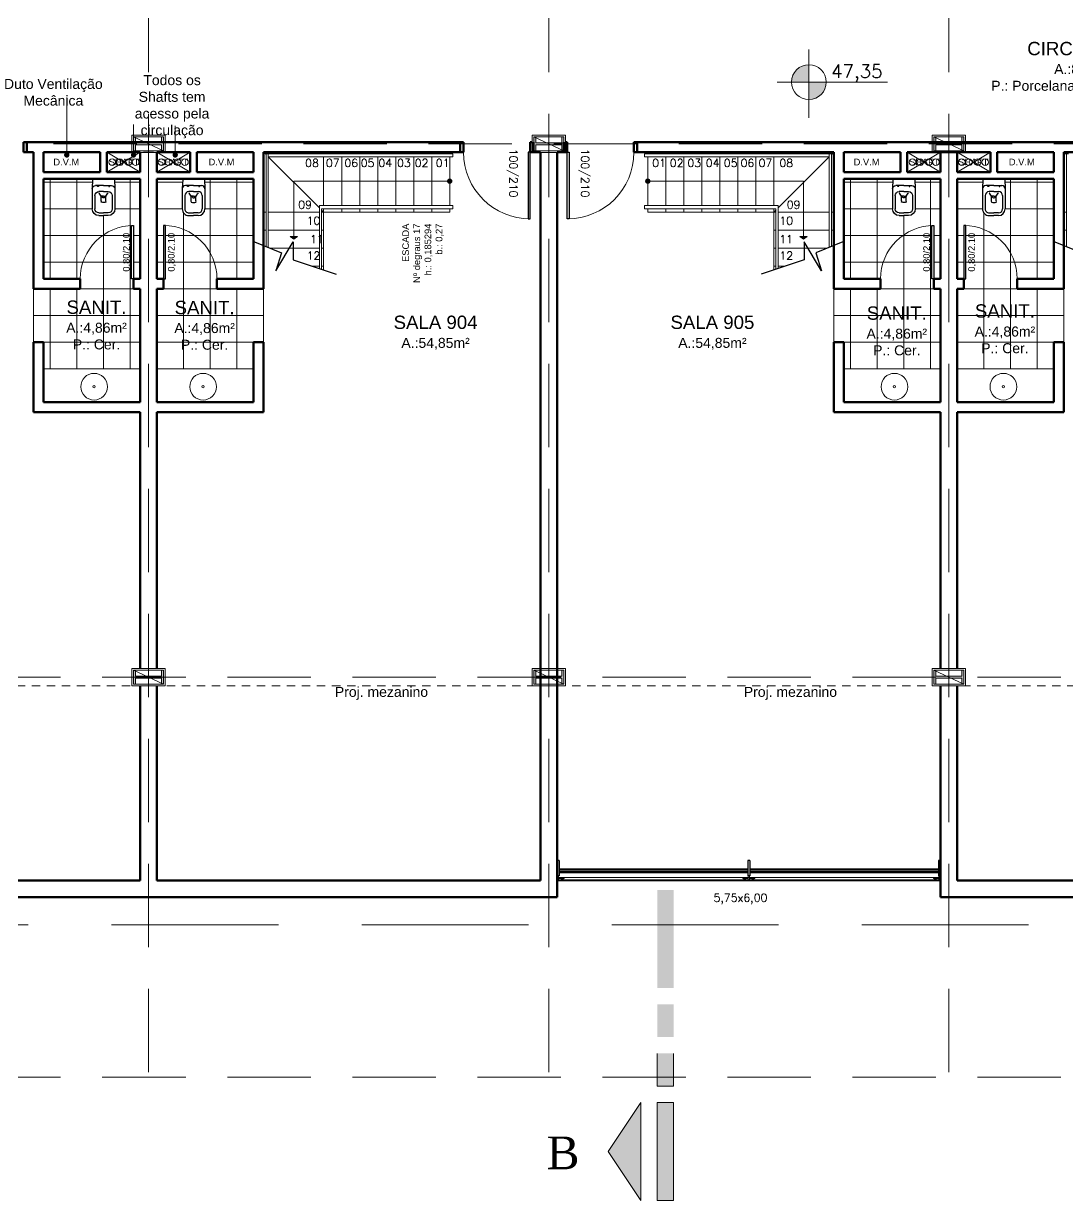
# Model space of a CAD drawing. Header units: millimetres. Extents: x 705 to 840, y 133 to 501.
# Drawn here: x 733.32 to 748.97, y 328.04 to 345.69 of the extents above; entities that cross this region are included whole.
import ezdxf

# ---------------------------------------------------------------- set-up
doc = ezdxf.new("R2010")
doc.units = ezdxf.units.MM
doc.header["$LTSCALE"] = 10
for name, pattern in [('DASHDOT', [25.4, 12.7, -6.35, 0, -6.35]), ('DASHED2', [0.375, 0.25, -0.125]), ('HIDDEN2', [0.1875, 0.125, -0.0625])]:
    doc.linetypes.add(name, pattern=pattern)
for name, color, linetype, lineweight in [('CINZA', 252, 'Continuous', 13), ('cinza 03', 252, 'Continuous', 13), ('COTA', 90, 'Continuous', 9), ('HACHT', 90, 'Continuous', 9), ('HID', 16, 'Continuous', 20), ('linha estutura', 252, 'Continuous', 13), ('PAREDES', 50, 'Continuous', 50), ('PAREDES 2', 50, 'Continuous', 50), ('Pilares', 16, 'Continuous', 20), ('pn 02', 16, 'Continuous', 20), ('PN-01', 90, 'Continuous', 13), ('PN-03', 180, 'Continuous', 30), ('recuos', 16, 'Continuous', 20), ('texto', 16, 'Continuous', 20)]:
    doc.layers.add(name, color=color, linetype=linetype, lineweight=lineweight)
doc.layers.add('VIDRO', color=140, linetype='Continuous')
doc.styles.get("Standard").update_dxf_attribs({"font": 'simplex.shx'})
pattern_1 = [(0, (736.9159, 340.51195), (0, 0.4), []), (90, (736.9159, 340.51195), (-0.4, 2e-17), [])]
pattern_2 = [(0, (748.9159, 340.51195), (0, 0.4), []), (90, (748.9159, 340.51195), (-0.4, 2e-17), [])]

# ---------------------------------------------------------------- blocks, each defined once
blk = doc.blocks.new('VASO')
at = {"layer": 'PN-03', "color": 0}
for p, q in [((-0.513, -0.061), (-0.513, 0.098)), ((-0.508, 0.103), (-0.363, 0.109)), ((-0.413, -0.061), (-0.413, 0.059)), ((-0.363, 0.109), (-0.063, 0.109)), ((-0.323, -0.061), (-0.323, 0.009)), ((-0.299, 0.004), (-0.299, 0.011)), ((-0.255, -0.024), (-0.299, 0.004)), ((-0.263, 0.069), (-0.063, 0.069)), ((-0.003, 0.009), (-0.003, -0.061)), ((0.037, 0.009), (0.037, -0.061)), ((-0.513, -0.061), (-0.513, -0.219)), ((-0.413, -0.061), (-0.413, -0.181)), ((-0.323, -0.061), (-0.323, -0.131)), ((-0.255, -0.097), (-0.299, -0.125)), ((-0.299, -0.125), (-0.299, -0.132)), ((-0.253, -0.061), (-0.253, -0.031)), ((-0.238, -0.042), (-0.253, -0.041)), ((-0.253, -0.061), (-0.253, -0.09)), ((-0.238, -0.079), (-0.253, -0.08)), ((-0.183, -0.026), (-0.248, -0.026)), ((-0.183, -0.095), (-0.248, -0.095)), ((-0.003, -0.131), (-0.003, -0.061)), ((0.037, -0.131), (0.037, -0.061)), ((-0.508, -0.224), (-0.363, -0.231)), ((-0.363, -0.231), (-0.063, -0.231)), ((-0.263, -0.191), (-0.063, -0.191))]:
    blk.add_line(p, q, dxfattribs=at)
for points in [[(-0.402, 0.03, 0.139889), (-0.404, 0.03, 0.107118), (-0.405, 0.028, 0.079812), (-0.406, 0.026, 0.067459), (-0.406, 0.024, 0.067459), (-0.406, 0.021, 0.079812), (-0.405, 0.019, 0.107118), (-0.404, 0.018, 0.139889), (-0.402, 0.017, 0.139889), (-0.4, 0.018, 0.107118), (-0.399, 0.019, 0.079812), (-0.398, 0.021, 0.067459), (-0.398, 0.024, 0.067459), (-0.398, 0.026, 0.079812), (-0.399, 0.028, 0.107118), (-0.4, 0.03, 0.139889)], [(-0.402, -0.151, -0.139889), (-0.404, -0.151, -0.107118), (-0.405, -0.149, -0.079812), (-0.406, -0.147, -0.067459), (-0.406, -0.145, -0.067459), (-0.406, -0.142, -0.079812), (-0.405, -0.14, -0.107118), (-0.404, -0.139, -0.139889), (-0.402, -0.138, -0.139889), (-0.4, -0.139, -0.107118), (-0.399, -0.14, -0.079812), (-0.398, -0.142, -0.067459), (-0.398, -0.145, -0.067459), (-0.398, -0.147, -0.079812), (-0.399, -0.149, -0.107118), (-0.4, -0.151, -0.139889)]]:
    blk.add_lwpolyline(points, format="xyb", close=True, dxfattribs=at)
for centre, radius, start, end in [((-0.508, 0.098), 0.005, 92.5269, 180), ((-0.363, 0.059), 0.05, 90, 180), ((-0.263, 0.009), 0.06, 90, 180), ((-0.063, 0.009), 0.1, 0, 90), ((-0.063, 0.009), 0.06, 0, 90), ((-0.263, -0.131), 0.06, 180, 270), ((-0.248, -0.031), 0.005, 90, 180), ((-0.248, -0.09), 0.005, 180, 270), ((-0.239, -0.049), 0.0067, 14.1141, 81.8789), ((-0.239, -0.072), 0.0067, 278.1211, 345.8859), ((-0.284, -0.065), 0.055, 4.685, 19.1599), ((-0.284, -0.056), 0.055, 340.8401, 355.315), ((-0.185, 0.009), 0.0347, 272.8237, 292.69), ((-0.185, -0.13), 0.0347, 67.31, 87.1763), ((-0.169, -0.028), 0.005, 13.9425, 112.69), ((-0.169, -0.093), 0.005, 247.31, 346.0575), ((-0.275, -0.062), 0.116, 0.9159, 18.0203), ((-0.275, -0.059), 0.116, 341.9797, 359.0841), ((-0.063, -0.131), 0.06, 270, 0), ((-0.063, -0.131), 0.1, 270, 0), ((-0.508, -0.219), 0.005, 180, 267.4731), ((-0.363, -0.181), 0.05, 180, 270)]:
    blk.add_arc(centre, radius, start, end, dxfattribs=at)

msp = doc.modelspace()

# ---------------------------------------------------------------- hatches: boundary and pattern name
at = {"layer": 'cinza 03'}
h = msp.add_hatch(color=256, dxfattribs=at)
h.paths.add_polyline_path([(745.092, 345.076, 0.414214), (744.83, 344.814), (745.092, 344.814)])
h.paths.add_polyline_path([(745.092, 344.553, 0.414214), (745.353, 344.814), (745.092, 344.814)])
h = msp.add_hatch(dxfattribs=at)
h.set_pattern_fill('_USER', color=256, scale=0.4, style=0, double=1, pattern_type=0)
h.set_pattern_definition(pattern_1)
h.paths.add_polyline_path([(733.466, 341.712), (733.466, 340.912), (733.616, 340.912), (733.616, 340.512), (735.066, 340.512), (735.066, 341.712), (734.966, 341.712), (734.966, 341.862), (734.936, 341.862), (734.936, 342.661, 0.40327), (734.166, 341.862), (734.166, 341.712)])
h.paths.add_polyline_path([(733.616, 341.862), (734.166, 341.862, -0.40327), (734.936, 342.661), (734.936, 342.662), (734.966, 342.662), (734.966, 341.862), (735.066, 341.862), (735.066, 343.362), (734.674, 343.362, -0.401354), (734.679, 343.357), (734.686, 343.216, -0.022055), (734.686, 343.212), (734.686, 342.912, -0.414214), (734.586, 342.812), (734.516, 342.812), (734.446, 342.812, -0.414214), (734.346, 342.912), (734.346, 343.212, -0.022055), (734.346, 343.216), (734.352, 343.357, -0.401354), (734.357, 343.362), (733.616, 343.362)])
h.paths.add_polyline_path([(733.907, 341.588), (734.913, 341.588), (734.913, 340.663), (733.907, 340.663)], flags=24)
h.paths.add_polyline_path([(734.781, 341.957), (734.781, 342.578), (734.952, 342.578), (734.952, 341.957)], flags=25)
h = msp.add_hatch(dxfattribs=at)
h.set_pattern_fill('_USER', color=256, scale=0.4, style=0, double=1, pattern_type=0)
h.set_pattern_definition(pattern_1)
h.paths.add_polyline_path([(736.766, 343.362), (736.029, 343.362), (736.036, 343.216, -0.022055), (736.036, 343.212), (736.036, 342.912, -0.414214), (735.936, 342.812), (735.866, 342.812), (735.796, 342.812, -0.414214), (735.696, 342.912), (735.696, 343.212, -0.022055), (735.696, 343.216), (735.703, 343.362), (735.316, 343.362), (735.316, 341.862), (735.416, 341.862), (735.416, 342.662), (735.446, 342.662), (735.446, 342.661, -0.40327), (736.216, 341.862), (736.766, 341.862)])
h.paths.add_polyline_path([(735.446, 342.661), (735.446, 341.862), (735.416, 341.862), (735.416, 341.712), (735.316, 341.712), (735.316, 340.512), (736.766, 340.512), (736.766, 340.912), (736.916, 340.912), (736.916, 341.712), (736.216, 341.712), (736.216, 341.862, 0.40327)])
h.paths.add_polyline_path([(735.528, 341.361), (736.533, 341.361), (736.533, 340.694), (735.528, 340.694)], flags=24)
h.paths.add_polyline_path([(735.456, 341.957), (735.456, 342.578), (735.628, 342.578), (735.628, 341.957)], flags=25)
h = msp.add_hatch(dxfattribs=at)
h.set_pattern_fill('_USER', color=256, scale=0.4, style=0, double=1, pattern_type=0)
h.set_pattern_definition(pattern_2)
h.paths.add_polyline_path([(747.066, 341.712), (746.966, 341.712), (746.966, 341.862), (746.936, 341.862), (746.936, 342.661, 0.40327), (746.166, 341.862), (746.166, 341.712), (745.466, 341.712), (745.466, 340.912), (745.616, 340.912), (745.616, 340.512), (747.066, 340.512)])
h.paths.add_polyline_path([(747.066, 343.362), (746.679, 343.362), (746.686, 343.216, -0.022055), (746.686, 343.212), (746.686, 342.912, -0.414214), (746.586, 342.812), (746.516, 342.812), (746.446, 342.812, -0.414214), (746.346, 342.912), (746.346, 343.212, -0.022055), (746.346, 343.216), (746.353, 343.362), (745.616, 343.362), (745.616, 341.862), (746.166, 341.862, -0.40327), (746.936, 342.661), (746.936, 342.662), (746.966, 342.662), (746.966, 341.862), (747.066, 341.862)])
h.paths.add_polyline_path([(745.907, 341.361), (746.913, 341.361), (746.913, 340.694), (745.907, 340.694)], flags=24)
h.paths.add_polyline_path([(746.781, 341.957), (746.781, 342.578), (746.952, 342.578), (746.952, 341.957)], flags=25)
h = msp.add_hatch(dxfattribs=at)
h.set_pattern_fill('_USER', color=256, scale=0.4, style=0, double=1, pattern_type=0)
h.set_pattern_definition(pattern_2)
h.paths.add_polyline_path([(748.766, 343.362), (748.029, 343.362), (748.036, 343.216, -0.022055), (748.036, 343.212), (748.036, 342.912, -0.414214), (747.936, 342.812), (747.866, 342.812), (747.796, 342.812, -0.414214), (747.696, 342.912), (747.696, 343.212, -0.022055), (747.696, 343.216), (747.703, 343.362), (747.316, 343.362), (747.316, 341.862), (747.416, 341.862), (747.416, 342.662), (747.446, 342.662), (747.446, 342.661, -0.40327), (748.216, 341.862), (748.766, 341.862)])
h.paths.add_polyline_path([(747.446, 342.661), (747.446, 341.862), (747.416, 341.862), (747.416, 341.712), (747.316, 341.712), (747.316, 340.512), (748.766, 340.512), (748.766, 340.912), (748.916, 340.912), (748.916, 341.712), (748.216, 341.712), (748.216, 341.862, 0.40327)])
h.paths.add_polyline_path([(747.528, 341.361), (748.533, 341.361), (748.533, 340.694), (747.528, 340.694)], flags=24)
h.paths.add_polyline_path([(747.456, 341.957), (747.456, 342.578), (747.628, 342.578), (747.628, 341.957)], flags=25)
at = {"layer": 'Pilares'}
for points in [[(734.966, 343.992), (734.966, 343.782), (734.996, 343.782), (734.996, 343.872), (735.386, 343.872), (735.386, 343.782), (735.416, 343.782), (735.416, 343.992), (735.386, 343.992), (735.386, 343.902), (734.996, 343.902), (734.996, 343.992)], [(740.966, 343.992), (740.966, 343.782), (740.996, 343.782), (740.996, 343.872), (741.386, 343.872), (741.386, 343.782), (741.416, 343.782), (741.416, 343.992), (741.386, 343.992), (741.386, 343.902), (740.996, 343.902), (740.996, 343.992)], [(746.966, 343.992), (746.966, 343.782), (746.996, 343.782), (746.996, 343.872), (747.386, 343.872), (747.386, 343.782), (747.416, 343.782), (747.416, 343.992), (747.386, 343.992), (747.386, 343.902), (746.996, 343.902), (746.996, 343.992)], [(734.966, 335.992), (734.966, 335.782), (734.996, 335.782), (734.996, 335.872), (735.386, 335.872), (735.386, 335.782), (735.416, 335.782), (735.416, 335.992), (735.386, 335.992), (735.386, 335.902), (734.996, 335.902), (734.996, 335.992)], [(740.966, 335.992), (740.966, 335.782), (740.996, 335.782), (740.996, 335.872), (741.386, 335.872), (741.386, 335.782), (741.416, 335.782), (741.416, 335.992), (741.386, 335.992), (741.386, 335.902), (740.996, 335.902), (740.996, 335.992)], [(746.966, 335.992), (746.966, 335.782), (746.996, 335.782), (746.996, 335.872), (747.386, 335.872), (747.386, 335.782), (747.416, 335.782), (747.416, 335.992), (747.386, 335.992), (747.386, 335.902), (746.996, 335.902), (746.996, 335.992)]]:
    msp.add_hatch(color=256, dxfattribs=at).paths.add_polyline_path(points)
at = {"layer": 'PN-01'}
for points in [[(737.369, 342.457), (737.424, 342.499), (737.313, 342.499)], [(745.013, 342.457), (744.958, 342.499), (745.068, 342.499)]]:
    msp.add_hatch(color=256, dxfattribs=at).paths.add_polyline_path(points)
at = {"layer": 'PN-01', "ltscale": 0.05}
h = msp.add_hatch(color=256, dxfattribs=at)
h.paths.add_polyline_path([(742.083, 328.775), (742.573, 328.04), (742.573, 329.51)])
h.paths.add_polyline_path([(742.818, 329.51), (742.818, 328.04), (743.063, 328.04), (743.063, 329.51)])
h.paths.add_polyline_path([(742.818, 330.245), (742.818, 329.755), (743.063, 329.755), (743.063, 330.245)])
h.paths.add_polyline_path([(742.818, 330.98), (742.818, 330.49), (743.063, 330.49), (743.063, 330.98)])
h.paths.add_polyline_path([(742.818, 331.948), (742.818, 331.225), (743.063, 331.225), (743.063, 331.948)])
h.paths.add_polyline_path([(742.818, 332.695), (742.818, 331.948), (743.063, 331.948), (743.063, 332.695)])

# ---------------------------------------------------------------- linework, layer by layer
at = {"layer": 'CINZA'}
for p, q in [((744.176, 333.009), (741.346, 333.009)), ((744.176, 332.994), (741.346, 332.994)), ((744.176, 332.975), (741.346, 332.975)), ((744.176, 332.96), (741.346, 332.96)), ((747.036, 333.009), (744.206, 333.009)), ((747.036, 332.994), (744.206, 332.994)), ((747.036, 332.975), (744.206, 332.975)), ((747.036, 332.96), (744.206, 332.96))]:
    msp.add_line(p, q, dxfattribs=at)
at = {"layer": 'cinza 03'}
for p, q in [((735.066, 343.462), (734.566, 343.762)), ((734.566, 343.462), (735.066, 343.762)), ((735.266, 343.762), (735.116, 343.762)), ((735.116, 343.762), (735.266, 343.762)), ((735.266, 343.762), (735.116, 343.762)), ((735.116, 343.762), (735.266, 343.762)), ((735.316, 343.462), (735.816, 343.762)), ((735.816, 343.462), (735.316, 343.762)), ((747.066, 343.462), (746.566, 343.762)), ((746.566, 343.462), (747.066, 343.762)), ((747.316, 343.462), (747.816, 343.762)), ((747.816, 343.462), (747.316, 343.762)), ((733.466, 341.712), (733.466, 340.912)), ((736.916, 341.712), (736.916, 340.912)), ((745.466, 341.712), (745.466, 340.912)), ((748.916, 341.712), (748.916, 340.912))]:
    msp.add_line(p, q, dxfattribs=at)
at = {"layer": 'cinza 03', "linetype": 'HIDDEN2', "ltscale": 0.1}
msp.add_line((728.941, 335.757), (753.191, 335.757), dxfattribs=at)
at = {"layer": 'cinza 03'}
for centre in [(734.646, 343.612), (734.76, 343.612), (734.889, 343.612), (734.997, 343.612), (735.385, 343.612), (735.492, 343.612), (735.622, 343.612), (735.736, 343.612), (746.646, 343.612), (746.76, 343.612), (746.889, 343.612), (746.997, 343.612), (747.385, 343.612), (747.492, 343.612), (747.622, 343.612), (747.736, 343.612)]:
    msp.add_circle(centre, 0.05, dxfattribs=at)
for centre, radius, start, end in [((740.913, 343.762), 1, 180, 270), ((741.469, 343.762), 1, 270, 0), ((734.966, 341.862), 0.8, 90, 180), ((735.416, 341.862), 0.8, 360, 90), ((746.966, 341.862), 0.8, 90, 180), ((747.416, 341.862), 0.8, 360, 90)]:
    msp.add_arc(centre, radius, start, end, dxfattribs=at)
at = {"layer": 'COTA'}
for p, q in [((745.092, 345.302), (745.092, 344.277)), ((744.617, 344.814), (746.271, 344.814))]:
    msp.add_line(p, q, dxfattribs=at)
msp.add_circle((745.092, 344.814), 0.261, dxfattribs=at)
at = {"layer": 'HACHT'}
for p, q in [((744.176, 333.014), (741.346, 333.014)), ((744.176, 332.954), (741.346, 332.954)), ((747.036, 333.014), (744.206, 333.014)), ((747.036, 332.954), (744.206, 332.954)), ((741.339, 332.848), (741.322, 332.848)), ((744.199, 332.848), (744.182, 332.848)), ((747.059, 332.848), (747.042, 332.848))]:
    msp.add_line(p, q, dxfattribs=at)
at = {"layer": 'HID'}
for p, q in [((735.066, 340.512), (733.616, 340.512)), ((735.316, 340.512), (736.766, 340.512)), ((747.066, 340.512), (745.616, 340.512)), ((747.316, 340.512), (748.766, 340.512))]:
    msp.add_line(p, q, dxfattribs=at)
for centre, radius in [((734.374, 340.245), 0.2), ((736.008, 340.245), 0.2), ((746.374, 340.245), 0.2), ((748.008, 340.245), 0.2), ((734.374, 340.245), 0.0172), ((736.008, 340.245), 0.0172), ((746.374, 340.245), 0.0172), ((748.008, 340.245), 0.0172)]:
    msp.add_circle(centre, radius, dxfattribs=at)
at = {"layer": 'linha estutura', "linetype": 'DASHED2', "ltscale": 0.5}
for p, q in [((735.191, 329.963), (735.191, 359.116)), ((741.191, 329.963), (741.191, 359.116)), ((747.191, 329.963), (747.191, 359.116)), ((724.39, 343.887), (771.017, 343.887)), ((723.247, 335.887), (770.918, 335.887)), ((723.247, 329.887), (770.918, 329.887))]:
    msp.add_line(p, q, dxfattribs=at)
at = {"layer": 'PAREDES'}
for p, q in [((733.316, 343.762), (733.316, 343.912)), ((733.366, 343.762), (733.366, 343.912)), ((739.863, 343.912), (739.863, 343.762)), ((739.913, 343.912), (739.913, 343.762)), ((740.913, 343.912), (740.913, 343.762)), ((740.963, 343.912), (740.963, 343.762)), ((741.419, 343.912), (741.419, 343.762)), ((741.469, 343.912), (741.469, 343.762)), ((742.469, 343.912), (742.469, 343.762)), ((742.519, 343.912), (742.519, 343.762)), ((736.916, 343.762), (739.913, 343.762))]:
    msp.add_line(p, q, dxfattribs=at)
at = {"layer": 'PAREDES 2'}
for p, q in [((733.316, 343.912), (739.913, 343.912)), ((739.863, 343.912), (739.913, 343.912)), ((740.913, 343.912), (740.941, 343.912)), ((741.441, 343.912), (741.469, 343.912)), ((742.519, 343.912), (742.469, 343.912)), ((742.469, 343.912), (751.913, 343.912)), ((733.316, 343.762), (733.466, 343.762)), ((733.466, 341.712), (733.466, 343.762)), ((733.616, 343.762), (734.466, 343.762)), ((733.616, 343.462), (733.616, 343.762)), ((734.466, 343.762), (733.916, 343.762)), ((734.466, 343.462), (734.466, 343.762)), ((734.566, 343.462), (734.566, 343.762)), ((734.566, 343.762), (735.066, 343.762)), ((735.066, 343.762), (735.066, 343.462)), ((735.816, 343.762), (735.316, 343.762)), ((735.316, 343.762), (735.316, 343.462)), ((735.816, 343.462), (735.816, 343.762)), ((735.916, 343.762), (736.466, 343.762)), ((735.916, 343.462), (735.916, 343.762)), ((735.916, 343.762), (736.766, 343.762)), ((736.766, 343.462), (736.766, 343.762)), ((736.916, 341.712), (736.916, 343.762)), ((740.913, 343.762), (741.066, 343.762)), ((740.966, 343.762), (741.066, 343.762)), ((741.066, 343.762), (741.066, 332.837)), ((741.316, 343.762), (741.316, 332.587)), ((741.316, 343.762), (741.469, 343.762)), ((742.469, 343.762), (745.466, 343.762)), ((745.466, 341.712), (745.466, 343.762)), ((745.616, 343.462), (745.616, 343.762)), ((745.616, 343.762), (746.466, 343.762)), ((746.466, 343.762), (745.916, 343.762)), ((746.466, 343.462), (746.466, 343.762)), ((746.566, 343.462), (746.566, 343.762)), ((746.566, 343.762), (747.816, 343.762)), ((747.066, 343.762), (747.066, 343.462)), ((747.316, 343.762), (747.316, 343.462)), ((747.816, 343.462), (747.816, 343.762)), ((747.916, 343.762), (748.466, 343.762)), ((747.916, 343.762), (748.766, 343.762)), ((747.916, 343.462), (747.916, 343.762)), ((747.916, 343.762), (748.766, 343.762)), ((748.766, 343.462), (748.766, 343.762)), ((748.916, 341.712), (748.916, 343.762)), ((748.916, 343.762), (751.913, 343.762)), ((734.466, 343.462), (733.616, 343.462)), ((733.616, 341.862), (733.616, 343.362)), ((735.066, 343.362), (733.616, 343.362)), ((735.066, 343.462), (734.566, 343.462)), ((735.066, 343.362), (735.066, 341.862)), ((735.316, 343.462), (735.816, 343.462)), ((735.316, 343.362), (736.766, 343.362)), ((735.316, 343.362), (735.316, 341.862)), ((735.916, 343.462), (736.766, 343.462)), ((736.766, 341.862), (736.766, 343.362)), ((746.466, 343.462), (745.616, 343.462)), ((745.616, 341.862), (745.616, 343.362)), ((747.066, 343.362), (745.616, 343.362)), ((747.066, 343.462), (746.566, 343.462)), ((747.066, 343.362), (747.066, 341.862)), ((747.316, 343.462), (747.816, 343.462)), ((747.316, 343.362), (748.766, 343.362)), ((747.316, 343.362), (747.316, 341.862)), ((747.916, 343.462), (748.766, 343.462)), ((748.766, 341.862), (748.766, 343.362)), ((734.166, 341.862), (733.616, 341.862)), ((734.166, 341.712), (734.166, 341.862)), ((735.066, 341.862), (734.966, 341.862)), ((734.966, 341.712), (734.966, 341.862)), ((735.316, 341.862), (735.416, 341.862)), ((735.416, 341.712), (735.416, 341.862)), ((736.216, 341.712), (736.216, 341.862)), ((736.216, 341.862), (736.766, 341.862)), ((746.166, 341.862), (745.616, 341.862)), ((746.166, 341.712), (746.166, 341.862)), ((747.066, 341.862), (746.966, 341.862)), ((746.966, 341.712), (746.966, 341.862)), ((747.316, 341.862), (747.416, 341.862)), ((747.416, 341.712), (747.416, 341.862)), ((748.216, 341.712), (748.216, 341.862)), ((748.216, 341.862), (748.766, 341.862)), ((734.166, 341.712), (733.466, 341.712)), ((734.966, 341.712), (735.066, 341.712)), ((735.066, 341.712), (735.066, 340.012)), ((735.416, 341.712), (735.316, 341.712)), ((735.316, 341.712), (735.316, 340.012)), ((736.216, 341.712), (736.916, 341.712)), ((746.166, 341.712), (745.466, 341.712)), ((746.966, 341.712), (747.066, 341.712)), ((747.066, 341.712), (747.066, 340.012)), ((747.416, 341.712), (747.316, 341.712)), ((747.316, 341.712), (747.316, 340.012)), ((748.216, 341.712), (748.916, 341.712)), ((733.466, 340.912), (733.466, 339.862)), ((733.616, 340.912), (733.466, 340.912)), ((733.616, 340.912), (733.616, 340.012)), ((736.766, 340.912), (736.766, 340.012)), ((736.766, 340.912), (736.916, 340.912)), ((736.916, 340.912), (736.916, 339.862)), ((745.466, 340.912), (745.466, 339.862)), ((745.616, 340.912), (745.466, 340.912)), ((745.616, 340.912), (745.616, 340.012)), ((748.766, 340.912), (748.766, 340.012)), ((748.766, 340.912), (748.916, 340.912)), ((748.916, 340.912), (748.916, 339.862)), ((735.066, 340.012), (733.616, 340.012)), ((735.316, 340.012), (736.766, 340.012)), ((747.066, 340.012), (745.616, 340.012)), ((747.316, 340.012), (748.766, 340.012)), ((735.066, 339.862), (733.466, 339.862)), ((735.066, 339.862), (735.066, 336.017)), ((735.316, 339.862), (736.916, 339.862)), ((735.316, 339.862), (735.316, 336.017)), ((747.066, 339.862), (745.466, 339.862)), ((747.066, 339.862), (747.066, 336.017)), ((747.316, 339.862), (748.916, 339.862)), ((747.316, 339.862), (747.316, 336.017)), ((735.066, 335.757), (735.066, 332.837)), ((735.316, 335.757), (735.316, 332.837)), ((747.066, 335.757), (747.066, 332.587)), ((747.316, 335.757), (747.316, 332.837)), ((729.216, 332.837), (735.066, 332.837)), ((735.316, 332.837), (741.066, 332.837)), ((747.316, 332.837), (753.598, 332.837)), ((729.066, 332.587), (735.316, 332.587)), ((735.066, 332.587), (741.316, 332.587)), ((747.066, 332.587), (753.848, 332.587))]:
    msp.add_line(p, q, dxfattribs=at)
at = {"layer": 'Pilares'}
for p, q in [((734.941, 344.017), (734.941, 343.757)), ((734.941, 344.017), (735.441, 344.017)), ((734.966, 343.992), (735.416, 343.992)), ((735.416, 343.782), (734.966, 343.992)), ((735.441, 344.017), (735.441, 343.757)), ((740.941, 344.017), (740.941, 343.757)), ((740.941, 344.017), (741.441, 344.017)), ((740.966, 343.992), (741.416, 343.992)), ((741.416, 343.782), (740.966, 343.992)), ((741.441, 344.017), (741.441, 343.757)), ((746.941, 344.017), (746.941, 343.757)), ((746.941, 344.017), (747.441, 344.017)), ((746.966, 343.992), (747.416, 343.992)), ((747.416, 343.782), (746.966, 343.992)), ((746.996, 343.902), (746.996, 343.992)), ((746.996, 343.902), (747.386, 343.902)), ((746.996, 343.782), (746.996, 343.872)), ((746.996, 343.872), (747.386, 343.872)), ((747.386, 343.902), (747.386, 343.992)), ((747.386, 343.782), (747.386, 343.872)), ((747.441, 344.017), (747.441, 343.757)), ((734.941, 343.757), (735.441, 343.757)), ((734.966, 343.782), (735.416, 343.782)), ((740.941, 343.757), (741.441, 343.757)), ((740.966, 343.782), (741.416, 343.782)), ((746.941, 343.757), (747.441, 343.757)), ((746.966, 343.782), (747.416, 343.782)), ((734.941, 336.017), (734.941, 335.757)), ((734.941, 336.017), (735.441, 336.017)), ((734.966, 335.992), (735.416, 335.992)), ((735.416, 335.782), (734.966, 335.992)), ((735.441, 336.017), (735.441, 335.757)), ((740.941, 336.017), (740.941, 335.757)), ((740.941, 336.017), (741.441, 336.017)), ((740.966, 335.992), (741.416, 335.992)), ((741.416, 335.782), (740.966, 335.992)), ((741.441, 336.017), (741.441, 335.757)), ((746.941, 336.017), (746.941, 335.757)), ((746.941, 336.017), (747.441, 336.017)), ((746.966, 335.992), (747.416, 335.992)), ((747.416, 335.782), (746.966, 335.992)), ((746.996, 335.902), (746.996, 335.992)), ((747.386, 335.902), (747.386, 335.992)), ((747.441, 336.017), (747.441, 335.757)), ((734.941, 335.757), (735.441, 335.757)), ((734.966, 335.782), (735.416, 335.782)), ((740.941, 335.757), (741.441, 335.757)), ((740.966, 335.782), (741.416, 335.782)), ((746.941, 335.757), (747.441, 335.757)), ((746.966, 335.782), (747.416, 335.782)), ((746.996, 335.902), (747.386, 335.902)), ((746.996, 335.782), (746.996, 335.872)), ((746.996, 335.872), (747.386, 335.872)), ((747.386, 335.782), (747.386, 335.872))]:
    msp.add_line(p, q, dxfattribs=at)
at = {"layer": 'Pilares', "linetype": 'Continuous'}
for p, q in [((734.996, 343.902), (734.996, 343.992)), ((734.996, 343.902), (735.386, 343.902)), ((734.996, 343.782), (734.996, 343.872)), ((734.996, 343.872), (735.386, 343.872)), ((735.386, 343.902), (735.386, 343.992)), ((735.386, 343.782), (735.386, 343.872)), ((740.996, 343.902), (740.996, 343.992)), ((740.996, 343.902), (741.386, 343.902)), ((740.996, 343.782), (740.996, 343.872)), ((740.996, 343.872), (741.386, 343.872)), ((741.386, 343.902), (741.386, 343.992)), ((741.386, 343.782), (741.386, 343.872)), ((734.996, 335.902), (734.996, 335.992)), ((735.386, 335.902), (735.386, 335.992)), ((740.996, 335.902), (740.996, 335.992)), ((741.386, 335.902), (741.386, 335.992)), ((734.996, 335.902), (735.386, 335.902)), ((734.996, 335.782), (734.996, 335.872)), ((734.996, 335.872), (735.386, 335.872)), ((735.386, 335.782), (735.386, 335.872)), ((740.996, 335.902), (741.386, 335.902)), ((740.996, 335.782), (740.996, 335.872)), ((740.996, 335.872), (741.386, 335.872)), ((741.386, 335.782), (741.386, 335.872))]:
    msp.add_line(p, q, dxfattribs=at)
for points in [[(734.996, 343.992), (734.966, 343.992), (734.966, 343.782), (734.996, 343.782)], [(735.386, 343.782), (735.416, 343.782), (735.416, 343.992), (735.386, 343.992)], [(740.996, 343.992), (740.966, 343.992), (740.966, 343.782), (740.996, 343.782)], [(741.386, 343.782), (741.416, 343.782), (741.416, 343.992), (741.386, 343.992)], [(734.996, 335.992), (734.966, 335.992), (734.966, 335.782), (734.996, 335.782)], [(735.386, 335.782), (735.416, 335.782), (735.416, 335.992), (735.386, 335.992)], [(740.996, 335.992), (740.966, 335.992), (740.966, 335.782), (740.996, 335.782)], [(741.386, 335.782), (741.416, 335.782), (741.416, 335.992), (741.386, 335.992)]]:
    msp.add_lwpolyline(points, dxfattribs=at)
at = {"layer": 'Pilares'}
for points in [[(746.996, 343.992), (746.966, 343.992), (746.966, 343.782), (746.996, 343.782)], [(747.386, 343.782), (747.416, 343.782), (747.416, 343.992), (747.386, 343.992)], [(746.996, 335.992), (746.966, 335.992), (746.966, 335.782), (746.996, 335.782)], [(747.386, 335.782), (747.416, 335.782), (747.416, 335.992), (747.386, 335.992)]]:
    msp.add_lwpolyline(points, dxfattribs=at)
at = {"layer": 'pn 02'}
for p, q in [((736.952, 343.726), (736.916, 343.762)), ((737.752, 342.926), (736.986, 343.692)), ((737.816, 343.74), (737.816, 343.762)), ((737.816, 342.962), (737.816, 343.693)), ((738.086, 343.74), (738.086, 343.762)), ((738.086, 342.962), (738.086, 343.693)), ((738.356, 343.74), (738.356, 343.762)), ((738.356, 342.962), (738.356, 343.693)), ((738.626, 343.74), (738.626, 343.762)), ((738.626, 342.962), (738.626, 343.693)), ((738.896, 343.74), (738.896, 343.762)), ((738.896, 342.962), (738.896, 343.693)), ((739.166, 343.74), (739.166, 343.762)), ((739.166, 342.962), (739.166, 343.693)), ((739.436, 343.74), (739.436, 343.762)), ((739.436, 342.962), (739.436, 343.693)), ((739.706, 343.74), (739.706, 343.762)), ((739.706, 342.962), (739.706, 343.693)), ((742.676, 343.74), (742.676, 343.762)), ((742.676, 342.962), (742.676, 343.693)), ((742.946, 343.74), (742.946, 343.762)), ((742.946, 342.962), (742.946, 343.693)), ((743.216, 343.74), (743.216, 343.762)), ((743.216, 342.962), (743.216, 343.693)), ((743.486, 343.74), (743.486, 343.762)), ((743.486, 342.962), (743.486, 343.693)), ((743.756, 343.74), (743.756, 343.762)), ((743.756, 342.962), (743.756, 343.693)), ((744.026, 343.74), (744.026, 343.762)), ((744.026, 342.962), (744.026, 343.693)), ((744.296, 343.74), (744.296, 343.762)), ((744.296, 342.962), (744.296, 343.693)), ((744.566, 343.74), (744.566, 343.762)), ((744.566, 342.962), (744.566, 343.693)), ((744.63, 342.926), (745.396, 343.692)), ((745.43, 343.726), (745.466, 343.762)), ((748.952, 343.726), (748.916, 343.762)), ((736.952, 342.862), (736.916, 342.862)), ((737.752, 342.862), (736.986, 342.862)), ((737.816, 342.862), (737.785, 342.893)), ((737.816, 342.862), (737.785, 342.862)), ((737.816, 342.862), (737.816, 342.915)), ((739.706, 342.862), (737.816, 342.862)), ((737.816, 342.862), (737.816, 341.997)), ((738.086, 342.862), (738.086, 342.915)), ((738.356, 342.862), (738.356, 342.915)), ((738.626, 342.862), (738.626, 342.915)), ((738.896, 342.862), (738.896, 342.915)), ((739.166, 342.862), (739.166, 342.915)), ((739.436, 342.862), (739.436, 342.915)), ((739.706, 342.862), (739.706, 342.915)), ((742.676, 342.862), (742.676, 342.915)), ((742.676, 342.862), (744.566, 342.862)), ((742.946, 342.862), (742.946, 342.915)), ((743.216, 342.862), (743.216, 342.915)), ((743.486, 342.862), (743.486, 342.915)), ((743.756, 342.862), (743.756, 342.915)), ((744.026, 342.862), (744.026, 342.915)), ((744.296, 342.862), (744.296, 342.915)), ((744.566, 342.862), (744.566, 342.915)), ((744.566, 342.862), (744.597, 342.893)), ((744.566, 342.862), (744.597, 342.862)), ((744.566, 342.862), (744.566, 341.997)), ((744.63, 342.862), (745.396, 342.862)), ((745.43, 342.862), (745.466, 342.862)), ((748.952, 342.862), (748.916, 342.862)), ((736.952, 342.592), (736.916, 342.592)), ((737.752, 342.592), (736.986, 342.592)), ((737.816, 342.592), (737.785, 342.592)), ((744.566, 342.592), (744.597, 342.592)), ((744.63, 342.592), (745.396, 342.592)), ((745.43, 342.592), (745.466, 342.592)), ((748.952, 342.592), (748.916, 342.592)), ((737.752, 342.322), (737.015, 342.322)), ((737.816, 342.322), (737.785, 342.322)), ((744.566, 342.322), (744.597, 342.322)), ((744.63, 342.322), (745.367, 342.322)), ((737.141, 342.052), (737.122, 342.052)), ((737.752, 342.052), (737.649, 342.052)), ((737.816, 342.052), (737.785, 342.052)), ((744.566, 342.052), (744.597, 342.052)), ((744.63, 342.052), (744.733, 342.052)), ((745.241, 342.052), (745.26, 342.052)), ((742.818, 330.245), (742.818, 329.755)), ((743.063, 329.755), (743.063, 330.245)), ((743.063, 329.755), (742.818, 329.755)), ((742.573, 329.51), (742.573, 328.04)), ((742.818, 329.51), (742.818, 328.04)), ((743.063, 329.51), (742.818, 329.51)), ((743.063, 328.04), (743.063, 329.51)), ((742.818, 328.04), (743.063, 328.04))]:
    msp.add_line(p, q, dxfattribs=at)
at = {"layer": 'pn 02', "ltscale": 0.05}
for q in [(742.573, 329.51), (742.573, 329.51), (742.083, 328.775)]:
    msp.add_line((742.573, 328.04), q, dxfattribs=at)
at = {"layer": 'pn 02'}
for points in [[(736.952, 342.348), (736.952, 343.74), (736.986, 343.74)], [(736.986, 343.693), (736.986, 342.334)], [(745.43, 342.348), (745.43, 343.74), (745.396, 343.74)], [(745.396, 343.693), (745.396, 342.334)], [(748.952, 342.348), (748.952, 343.74), (748.986, 343.74)], [(737.752, 342.018), (737.752, 342.962), (737.785, 342.962)], [(737.785, 342.962), (739.755, 342.962), (739.755, 342.915), (737.785, 342.915)], [(737.785, 342.915), (737.785, 342.007)], [(744.597, 342.962), (742.627, 342.962), (742.627, 342.915), (744.597, 342.915)], [(744.63, 342.018), (744.63, 342.962), (744.597, 342.962)], [(744.597, 342.915), (744.597, 342.007)]]:
    msp.add_lwpolyline(points, dxfattribs=at)
for points in [[(736.986, 343.74), (739.755, 343.74), (739.755, 343.693), (736.986, 343.693)], [(745.396, 343.74), (742.627, 343.74), (742.627, 343.693), (745.396, 343.693)]]:
    msp.add_lwpolyline(points, close=True, dxfattribs=at)
at = {"layer": 'PN-01'}
for p, q in [((733.964, 343.721), (733.964, 344.582)), ((734.966, 343.721), (734.966, 344.179)), ((735.59, 343.721), (735.59, 344.156)), ((739.706, 343.328), (737.369, 343.328)), ((737.369, 343.328), (737.369, 342.457)), ((742.676, 343.328), (745.013, 343.328)), ((745.013, 343.328), (745.013, 342.457)), ((741.316, 332.885), (747.066, 332.885)), ((741.322, 332.909), (741.322, 332.848)), ((741.339, 332.909), (741.339, 332.848)), ((741.42, 332.885), (741.339, 332.885)), ((741.377, 332.879), (741.339, 332.879)), ((741.42, 332.873), (741.339, 332.873)), ((741.42, 332.867), (741.339, 332.867)), ((741.365, 332.879), (741.365, 332.885)), ((741.365, 332.873), (741.365, 332.867)), ((741.411, 332.879), (741.377, 332.879)), ((741.379, 332.873), (741.379, 332.867)), ((741.386, 332.858), (741.379, 332.854)), ((741.379, 332.854), (741.379, 332.848)), ((741.386, 332.879), (741.382, 332.873)), ((741.405, 332.875), (741.383, 332.875)), ((741.404, 332.877), (741.384, 332.877)), ((741.405, 332.876), (741.384, 332.876)), ((741.386, 332.867), (741.386, 332.858)), ((741.39, 332.844), (741.387, 332.838)), ((741.391, 332.843), (741.389, 332.838)), ((741.39, 332.848), (741.39, 332.844)), ((741.391, 332.848), (741.391, 332.843)), ((741.393, 332.873), (741.393, 332.838)), ((741.394, 332.873), (741.394, 332.833)), ((741.395, 332.873), (741.395, 332.839)), ((741.395, 332.873), (741.395, 332.838)), ((741.397, 332.848), (741.397, 332.843)), ((741.397, 332.843), (741.399, 332.838)), ((741.398, 332.848), (741.398, 332.844)), ((741.398, 332.844), (741.401, 332.838)), ((741.403, 332.879), (741.407, 332.873)), ((741.403, 332.867), (741.403, 332.858)), ((741.403, 332.858), (741.41, 332.854)), ((741.409, 332.873), (741.409, 332.867)), ((741.41, 332.854), (741.41, 332.848)), ((741.42, 332.879), (741.411, 332.879)), ((741.42, 332.879), (741.42, 332.885)), ((741.42, 332.873), (741.42, 332.867)), ((744.101, 332.879), (744.101, 332.885)), ((744.101, 332.885), (744.182, 332.885)), ((744.101, 332.879), (744.111, 332.879)), ((744.101, 332.873), (744.101, 332.867)), ((744.101, 332.873), (744.182, 332.873)), ((744.101, 332.867), (744.182, 332.867)), ((744.111, 332.879), (744.144, 332.879)), ((744.119, 332.858), (744.112, 332.854)), ((744.112, 332.854), (744.112, 332.848)), ((744.113, 332.873), (744.113, 332.867)), ((744.119, 332.879), (744.115, 332.873)), ((744.116, 332.875), (744.139, 332.875)), ((744.117, 332.876), (744.138, 332.876)), ((744.118, 332.877), (744.137, 332.877)), ((744.119, 332.867), (744.119, 332.858)), ((744.124, 332.844), (744.121, 332.838)), ((744.125, 332.843), (744.122, 332.838)), ((744.124, 332.848), (744.124, 332.844)), ((744.125, 332.848), (744.125, 332.843)), ((744.126, 332.873), (744.126, 332.839)), ((744.126, 332.873), (744.126, 332.838)), ((744.128, 332.873), (744.128, 332.833)), ((744.129, 332.873), (744.129, 332.838)), ((744.131, 332.848), (744.131, 332.843)), ((744.131, 332.843), (744.133, 332.838)), ((744.132, 332.848), (744.132, 332.844)), ((744.132, 332.844), (744.134, 332.838)), ((744.136, 332.879), (744.14, 332.873)), ((744.136, 332.867), (744.136, 332.858)), ((744.136, 332.858), (744.143, 332.854)), ((744.143, 332.873), (744.143, 332.867)), ((744.143, 332.854), (744.143, 332.848)), ((744.144, 332.879), (744.182, 332.879)), ((744.157, 332.879), (744.157, 332.885)), ((744.157, 332.873), (744.157, 332.867)), ((744.182, 332.909), (744.182, 332.848)), ((744.199, 332.909), (744.199, 332.848)), ((744.28, 332.885), (744.199, 332.885)), ((744.237, 332.879), (744.199, 332.879)), ((744.28, 332.873), (744.199, 332.873)), ((744.28, 332.867), (744.199, 332.867)), ((744.225, 332.879), (744.225, 332.885)), ((744.225, 332.873), (744.225, 332.867)), ((744.271, 332.879), (744.237, 332.879)), ((744.239, 332.873), (744.239, 332.867)), ((744.246, 332.858), (744.239, 332.854)), ((744.239, 332.854), (744.239, 332.848)), ((744.246, 332.879), (744.242, 332.873)), ((744.265, 332.875), (744.243, 332.875)), ((744.264, 332.877), (744.244, 332.877)), ((744.265, 332.876), (744.244, 332.876)), ((744.246, 332.867), (744.246, 332.858)), ((744.25, 332.844), (744.247, 332.838)), ((744.251, 332.843), (744.249, 332.838)), ((744.25, 332.848), (744.25, 332.844)), ((744.251, 332.848), (744.251, 332.843)), ((744.253, 332.873), (744.253, 332.838)), ((744.254, 332.873), (744.254, 332.833)), ((744.255, 332.873), (744.255, 332.839)), ((744.255, 332.873), (744.255, 332.838)), ((744.257, 332.848), (744.257, 332.843)), ((744.257, 332.843), (744.259, 332.838)), ((744.258, 332.848), (744.258, 332.844)), ((744.258, 332.844), (744.261, 332.838)), ((744.263, 332.879), (744.267, 332.873)), ((744.263, 332.867), (744.263, 332.858)), ((744.263, 332.858), (744.27, 332.854)), ((744.269, 332.873), (744.269, 332.867)), ((744.27, 332.854), (744.27, 332.848)), ((744.28, 332.879), (744.271, 332.879)), ((744.28, 332.879), (744.28, 332.885)), ((744.28, 332.873), (744.28, 332.867)), ((746.961, 332.879), (746.961, 332.885)), ((746.961, 332.885), (747.042, 332.885)), ((746.961, 332.879), (746.971, 332.879)), ((746.961, 332.873), (746.961, 332.867)), ((746.961, 332.873), (747.042, 332.873)), ((746.961, 332.867), (747.042, 332.867)), ((746.971, 332.879), (747.004, 332.879)), ((746.979, 332.858), (746.972, 332.854)), ((746.972, 332.854), (746.972, 332.848)), ((746.973, 332.873), (746.973, 332.867)), ((746.979, 332.879), (746.975, 332.873)), ((746.976, 332.875), (746.999, 332.875)), ((746.977, 332.876), (746.998, 332.876)), ((746.978, 332.877), (746.997, 332.877)), ((746.979, 332.867), (746.979, 332.858)), ((746.984, 332.844), (746.981, 332.838)), ((746.985, 332.843), (746.982, 332.838)), ((746.984, 332.848), (746.984, 332.844)), ((746.985, 332.848), (746.985, 332.843)), ((746.986, 332.873), (746.986, 332.839)), ((746.986, 332.873), (746.986, 332.838)), ((746.988, 332.873), (746.988, 332.833)), ((746.989, 332.873), (746.989, 332.838)), ((746.991, 332.848), (746.991, 332.843)), ((746.991, 332.843), (746.993, 332.838)), ((746.992, 332.848), (746.992, 332.844)), ((746.992, 332.844), (746.994, 332.838)), ((746.996, 332.879), (747, 332.873)), ((746.996, 332.867), (746.996, 332.858)), ((746.996, 332.858), (747.003, 332.854)), ((747.003, 332.873), (747.003, 332.867)), ((747.003, 332.854), (747.003, 332.848)), ((747.004, 332.879), (747.042, 332.879)), ((747.017, 332.879), (747.017, 332.885)), ((747.017, 332.873), (747.017, 332.867)), ((747.042, 332.909), (747.042, 332.848)), ((747.059, 332.909), (747.059, 332.848))]:
    msp.add_line(p, q, dxfattribs=at)
at = {"layer": 'PN-01', "ltscale": 0.05}
msp.add_line((742.083, 328.775), (742.573, 329.51), dxfattribs=at)
at = {"layer": 'PN-01', "const_width": 0.04}
for points in [[(733.944, 343.721, -1), (733.984, 343.721, -1)], [(734.946, 343.721, -1), (734.986, 343.721, -1)], [(735.57, 343.721, -1), (735.61, 343.721, -1)], [(739.686, 343.328, 1), (739.726, 343.328, 1)], [(742.696, 343.328, -1), (742.656, 343.328, -1)]]:
    msp.add_lwpolyline(points, format="xyb", close=True, dxfattribs=at)
at = {"layer": 'PN-01'}
for points in [[(737.369, 342.457), (737.424, 342.499), (737.313, 342.499)], [(745.013, 342.457), (744.958, 342.499), (745.068, 342.499)]]:
    msp.add_lwpolyline(points, close=True, dxfattribs=at)
at = {"layer": 'PN-03'}
for p, q in [((741.346, 333.137), (741.316, 333.137)), ((741.316, 333.137), (741.316, 332.909)), ((741.346, 333.137), (741.346, 332.909)), ((744.206, 333.137), (744.176, 333.137)), ((744.176, 333.137), (744.176, 332.909)), ((744.206, 333.137), (744.206, 332.909)), ((747.066, 333.137), (747.036, 333.137)), ((747.036, 333.137), (747.036, 332.909)), ((747.066, 333.137), (747.066, 332.909)), ((741.346, 332.909), (741.316, 332.909)), ((744.206, 332.909), (744.176, 332.909)), ((747.066, 332.909), (747.036, 332.909))]:
    msp.add_line(p, q, dxfattribs=at)
for points in [[(740.913, 343.762), (740.883, 343.762), (740.883, 342.762), (740.913, 342.762)], [(741.469, 343.762), (741.499, 343.762), (741.499, 342.762), (741.469, 342.762)], [(734.966, 342.662), (734.966, 341.862), (734.936, 341.862), (734.936, 342.662)], [(735.416, 342.662), (735.416, 341.862), (735.446, 341.862), (735.446, 342.662)], [(746.966, 342.662), (746.966, 341.862), (746.936, 341.862), (746.936, 342.662)], [(747.416, 342.662), (747.416, 341.862), (747.446, 341.862), (747.446, 342.662)]]:
    msp.add_lwpolyline(points, close=True, dxfattribs=at)
at = {"layer": 'PN-03', "linetype": 'DASHDOT'}
for points in [[(736.781, 342.418), (737.186, 342.252), (737.099, 341.982), (737.359, 342.418), (737.359, 342.148), (738.005, 341.934)], [(745.601, 342.418), (745.196, 342.252), (745.282, 341.982), (745.022, 342.418), (745.022, 342.148), (744.377, 341.934)], [(748.781, 342.418), (749.186, 342.252), (749.099, 341.982), (749.359, 342.418), (749.359, 342.148), (750.005, 341.934)]]:
    msp.add_lwpolyline(points, dxfattribs=at)
at = {"layer": 'recuos', "linetype": 'DASHED2'}
msp.add_line((712.137, 332.175), (784.918, 332.175), dxfattribs=at)
at = {"layer": 'VIDRO'}
for p, q in [((741.316, 332.848), (747.066, 332.848)), ((741.316, 332.838), (747.066, 332.838))]:
    msp.add_line(p, q, dxfattribs=at)

# ---------------------------------------------------------------- block references
at = {"layer": 'HID', "xscale": -1, "rotation": 90}
for p in [(734.455, 342.849), (746.455, 342.849)]:
    msp.add_blockref('VASO', p, dxfattribs=at)
at = {"layer": 'HID', "rotation": 270}
for p in [(735.926, 342.849), (747.926, 342.849)]:
    msp.add_blockref('VASO', p, dxfattribs=at)

# ---------------------------------------------------------------- texts
at = {"layer": 'COTA'}
msp.add_text('47,35', height=0.2, dxfattribs=at).set_placement((745.424, 344.877))
at = {"layer": 'COTA', "attachment_point": 2}
for s, insert, char_height, width in [('{\\fArial|b0|i0|c0|p34;CIRCULAÇÃO\\P\\H0.75x;A.:85,68m²\\PP.: Porcelanato anti-derrapante}', (749.282, 345.417), 0.2, 4.861), ('{\\fArial|b0|i0|c0|p34;Duto Ventilação Mecânica}', (733.763, 344.861), 0.15, 1.506), ('{\\fArial|b0|i0|c0|p34;Todos os Shafts tem acesso pela circulação}', (735.543, 344.918), 0.15, 1.506), ('{\\fArial|b0|i0|c0|p34;D.V.M}', (733.957, 343.665), 0.1, 0.55043), ('{\\fArial|b0|i0|c0|p34;SHAFT}', (734.822, 343.665), 0.1, 0.50418), ('{\\fArial|b0|i0|c0|p34;SHAFT}', (735.555, 343.665), 0.1, 0.45505), ('{\\fArial|b0|i0|c0|p34;D.V.M}', (736.284, 343.665), 0.1, 0.51916), ('{\\fArial|b0|i0|c0|p34;D.V.M}', (745.957, 343.665), 0.1, 0.55043), ('{\\fArial|b0|i0|c0|p34;SHAFT}', (746.822, 343.665), 0.1, 0.50418), ('{\\fArial|b0|i0|c0|p34;SHAFT}', (747.555, 343.665), 0.1, 0.45505), ('{\\fArial|b0|i0|c0|p34;D.V.M}', (748.284, 343.665), 0.1, 0.51916), ('{\\fArial|b0|i0|c0|p34;SANIT.\\P\\H0.75x;A.:4,86m²\\PP.: Cer.}', (734.41, 341.538), 0.2, 1.3), ('{\\fArial|b0|i0|c0|p34;SANIT.\\P\\H0.75x;A.:4,86m²\\PP.: Cer.}', (736.031, 341.533), 0.2, 1.3), ('{\\fArial|b0|i0|c0|p34;SANIT.\\P\\H0.75x;A.:4,86m²\\PP.: Cer.}', (746.41, 341.449), 0.2, 1.3), ('{\\fArial|b0|i0|c0|p34;SANIT.\\P\\H0.75x;A.:4,86m²\\PP.: Cer.}', (748.031, 341.481), 0.2, 1.3), ('{\\fArial|b0|i0|c0|p34;SALA 904\\P\\H0.75x;A.:54,85m²}', (739.494, 341.311), 0.2, 4.861), ('{\\fArial|b0|i0|c0|p34;SALA 905\\P\\H0.75x;A.:54,85m²}', (743.645, 341.311), 0.2, 4.861), ('{\\fArial|b0|i0|c0|p34;Proj. mezanino}', (738.683, 335.743), 0.15, 4.861), ('{\\fArial|b0|i0|c0|p34;Proj. mezanino}', (744.815, 335.743), 0.15, 4.861)]:
    msp.add_mtext(s, dxfattribs=dict(at, insert=insert, char_height=char_height, width=width))
at = {"layer": 'COTA', "char_height": 0.1, "rotation": 90}
for s, insert, width, attachment_point in [('{\\fArial|b0|i0|c0|p34;ESCADA\\PNº degraus 17\\Ph.: 0,185294\\Pb.: 0,27}', (739.614, 342.691), 1.367, 9), ('{\\fArial|b0|i0|c0|p34;0,80/2.10}', (734.806, 342.553), 0.74674, 3), ('{\\fArial|b0|i0|c0|p34;0,80/2.10}', (735.481, 342.553), 0.74674, 3), ('{\\fArial|b0|i0|c0|p34;0,80/2.10}', (746.806, 342.553), 0.74674, 3), ('{\\fArial|b0|i0|c0|p34;0,80/2.10}', (747.481, 342.553), 0.74674, 3)]:
    msp.add_mtext(s, dxfattribs=dict(at, insert=insert, width=width, attachment_point=attachment_point))
at = {"layer": 'pn 02', "ltscale": 0.05, "insert": (741.159, 328.999), "char_height": 0.49, "width": 3.68578, "attachment_point": 1}
msp.add_mtext('{\\fTimes New Roman|b0|i0|c0|p18;B}', dxfattribs=at)
at = {"layer": 'texto'}
for p in [(740.602, 343.814), (741.676, 343.814)]:
    msp.add_text('100/210', height=0.12, rotation=270, dxfattribs=at).set_placement(p)
for s, p in [('08', (737.538, 343.541)), ('07', (737.85, 343.541)), ('06', (738.126, 343.541)), ('05', (738.372, 343.541)), ('04', (738.636, 343.541)), ('03', (738.917, 343.541)), ('02', (739.181, 343.541)), ('01', (739.497, 343.541)), ('01', (742.742, 343.541)), ('02', (743.006, 343.541)), ('03', (743.27, 343.541)), ('04', (743.546, 343.541)), ('05', (743.816, 343.541)), ('06', (744.068, 343.541)), ('07', (744.338, 343.541)), ('08', (744.649, 343.541)), ('09', (737.434, 342.914)), ('09', (744.759, 342.914)), ('10', (737.561, 342.675)), ('10', (744.649, 342.675)), ('11', (737.612, 342.398)), ('11', (744.649, 342.398)), ('12', (737.561, 342.151)), ('12', (744.649, 342.151)), ('5,75x6,00', (743.662, 332.52))]:
    msp.add_text(s, height=0.12, dxfattribs=at).set_placement(p)

doc.saveas('drawing.dxf')
